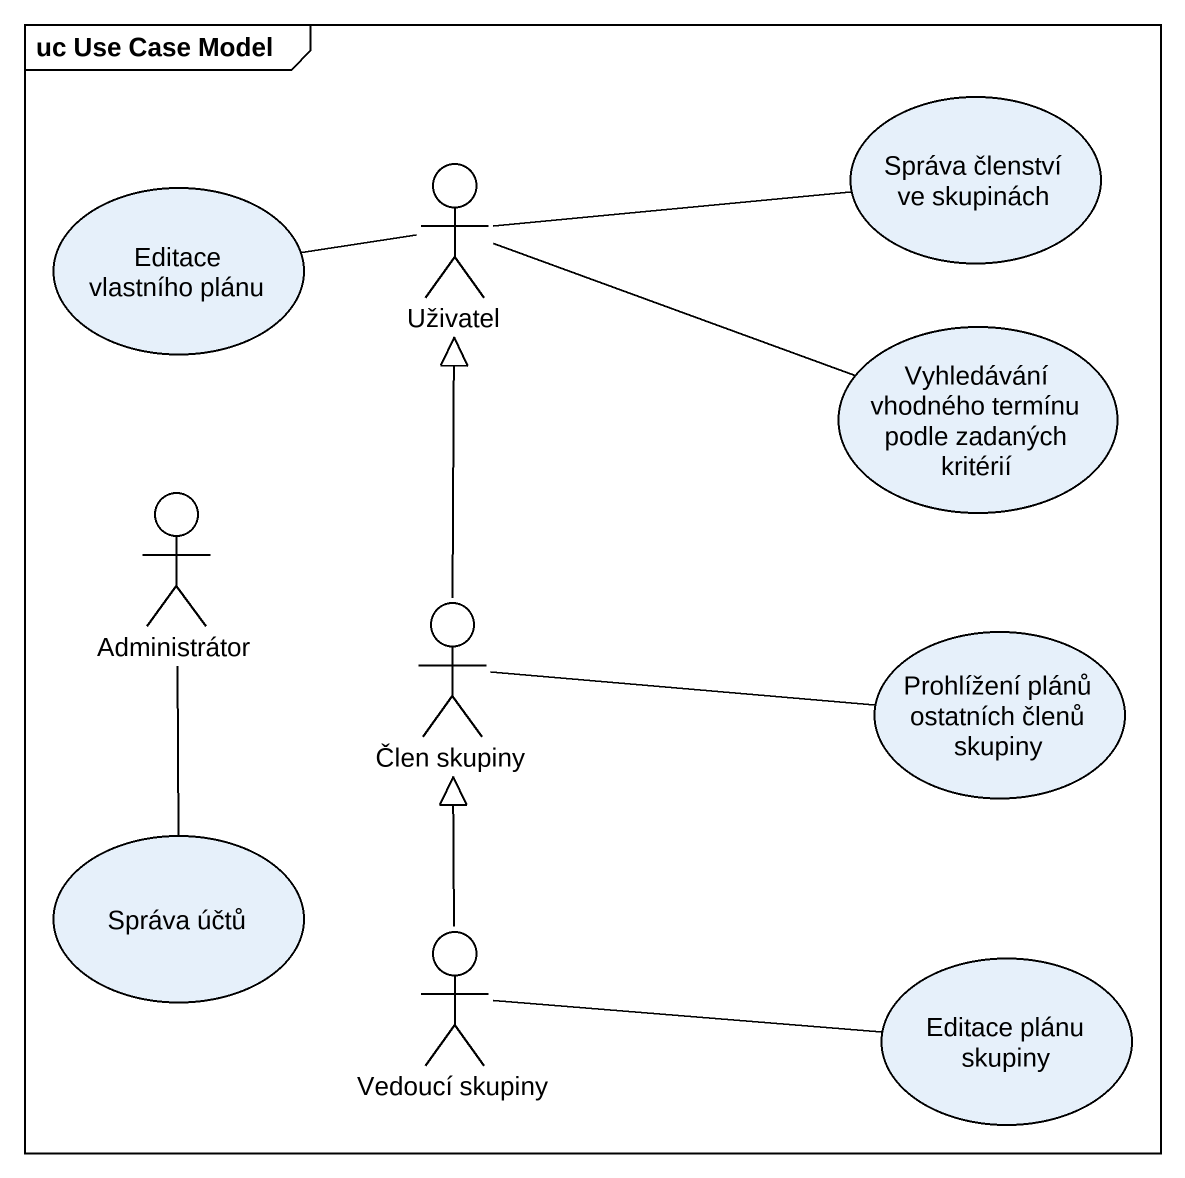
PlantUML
@startuml
mainframe uc Use Case Model
usecase "Správa členství ve skupinách" as Správa_členství_ve_skupinách
usecase "Editace vlastního plánu" as Editace_vlastního_plánu
actor Uživatel
usecase "Vyhledávání vhodného termínu podle zadaných kritérií" as Vyhledávání_vhodného
actor Administrátor
actor "Člen skupiny" as Člen_skupiny
usecase "Prohlížení plánů ostatních členů skupiny" as Prohlížení_plánů_ostatních
usecase "Správa účtů" as Správa_účtů
actor "Vedoucí skupiny" as Vedoucí_skupiny
usecase "Editace plánu skupiny" as Editace_plánu_skupiny
Uživatel -right- Správa_členství_ve_skupinách
Uživatel -left- Editace_vlastního_plánu
Uživatel -right- Vyhledávání_vhodného
Administrátor -- Správa_účtů
Člen_skupiny -up-|> Uživatel
Člen_skupiny -right- Prohlížení_plánů_ostatních
Vedoucí_skupiny -up-|> Člen_skupiny
Vedoucí_skupiny -right- Editace_plánu_skupiny
@enduml
